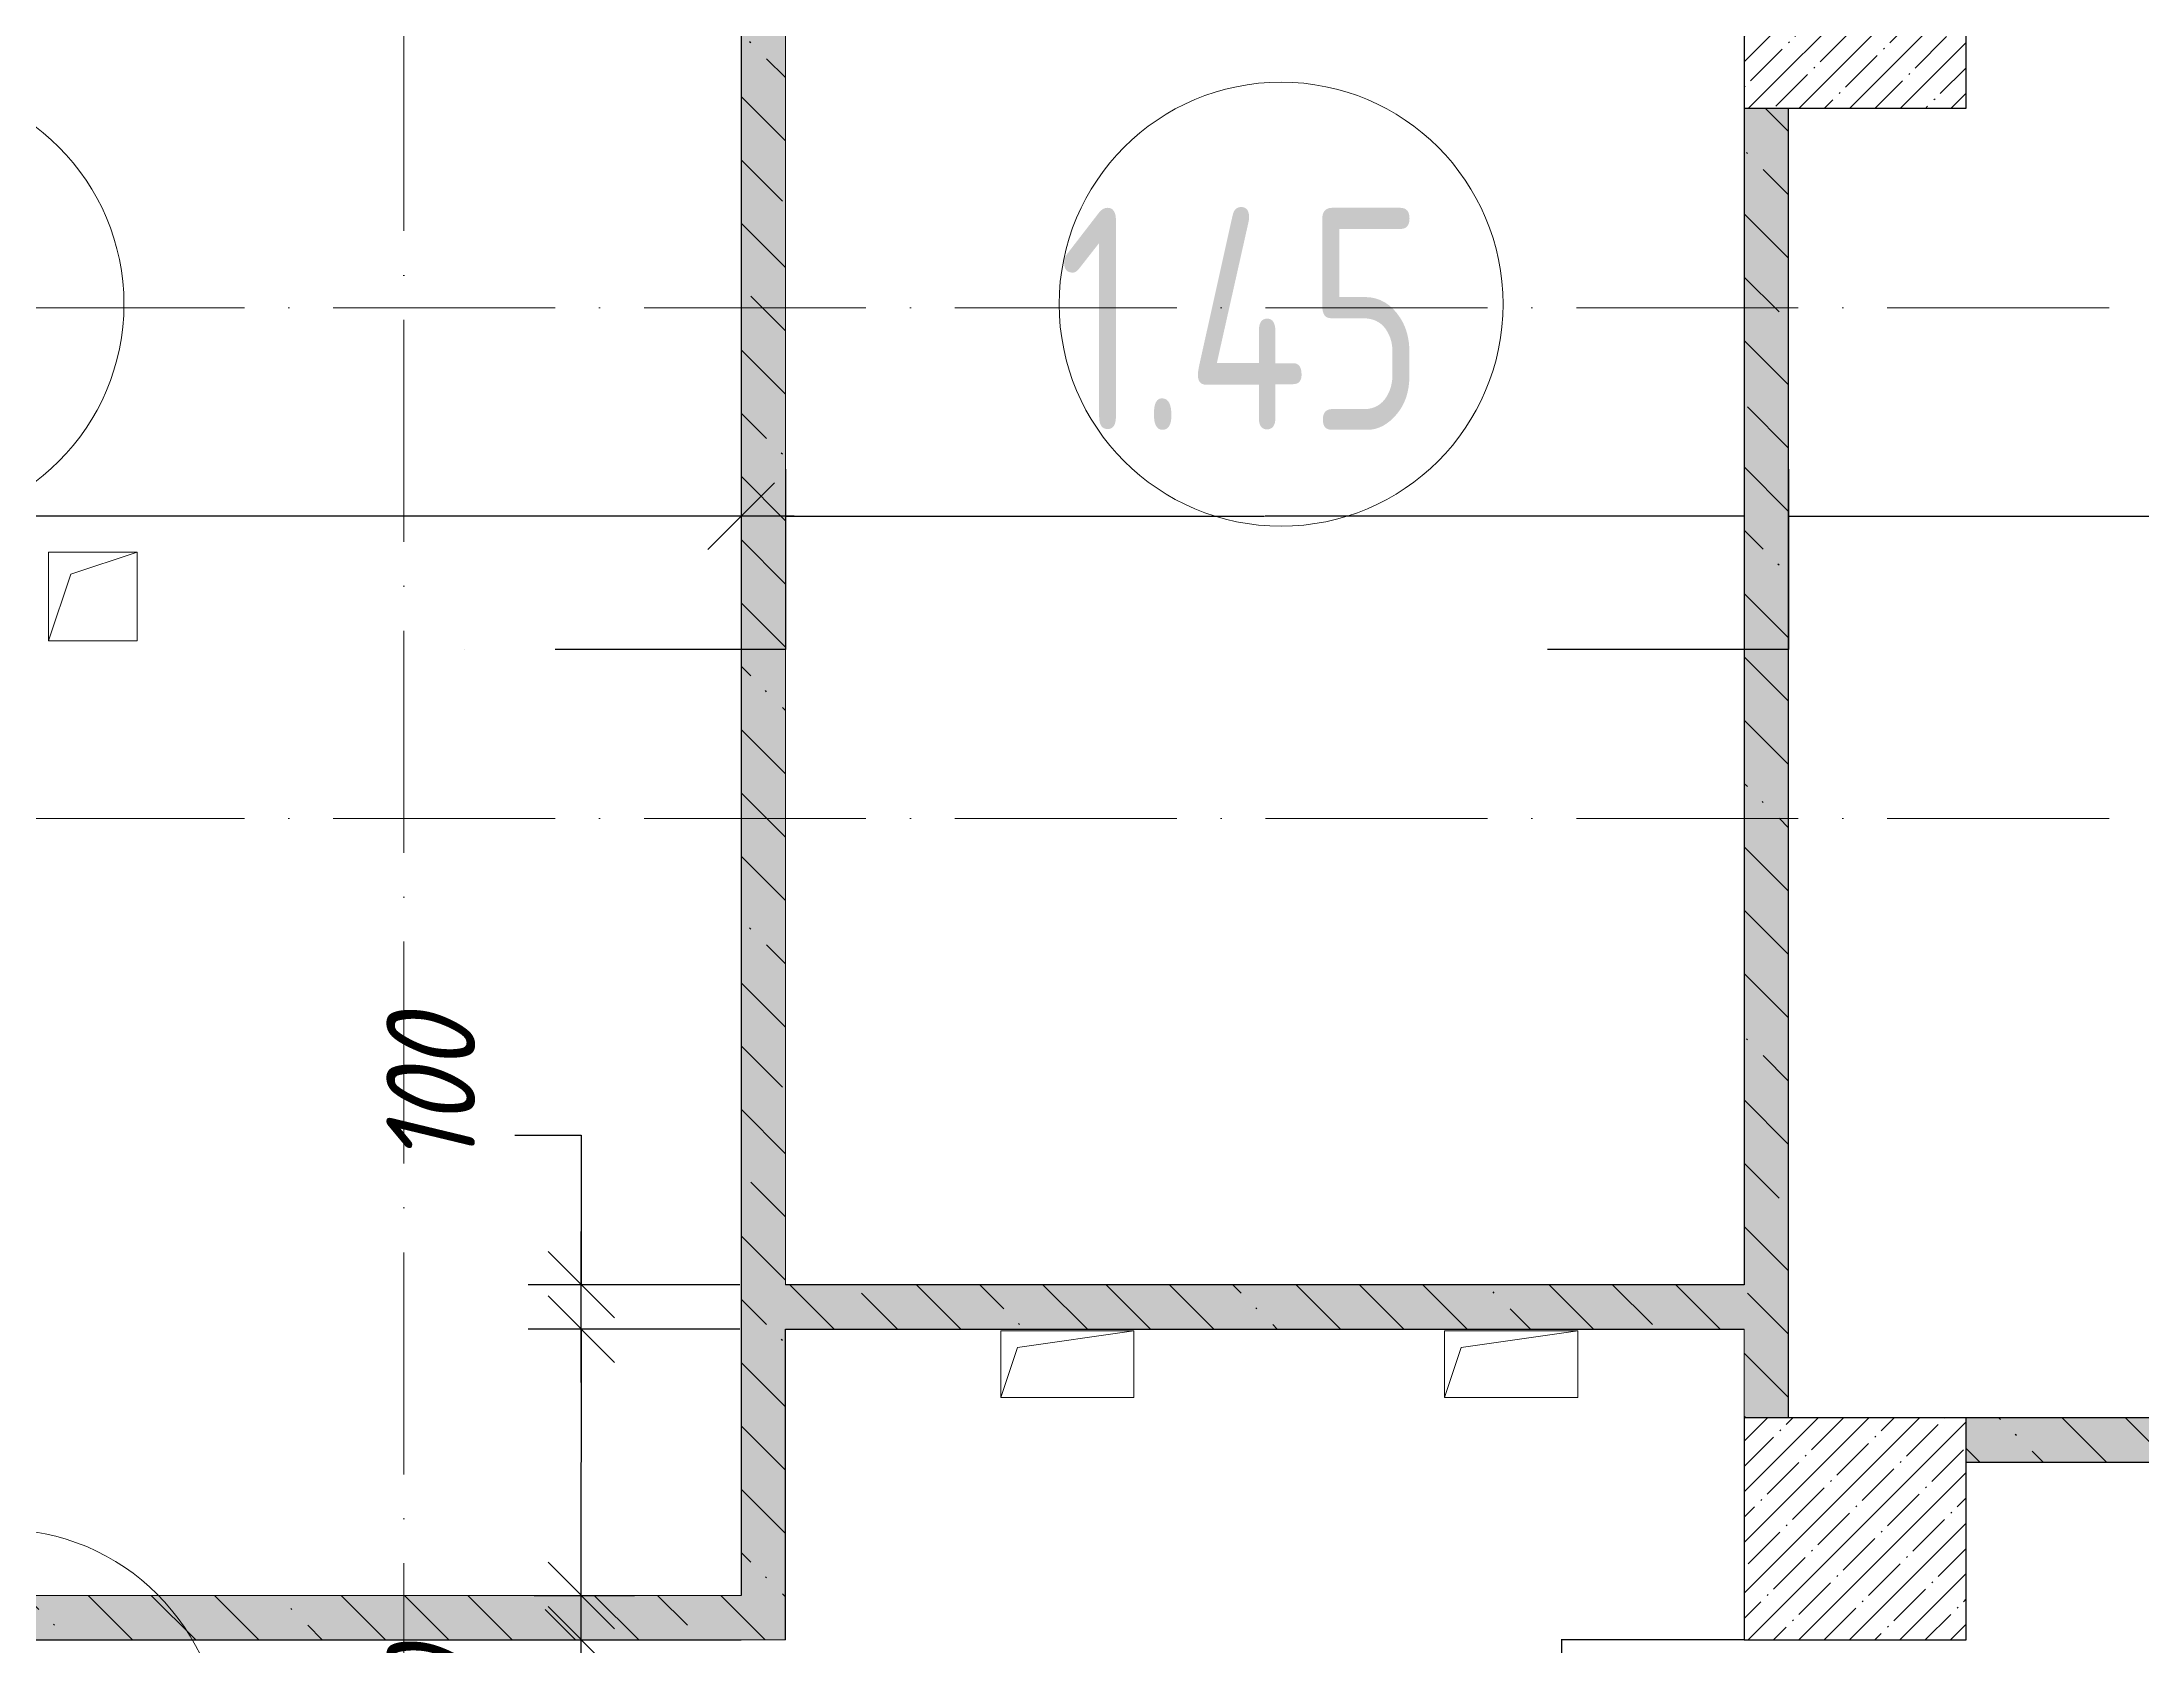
# Model space of a CAD drawing. Header units: millimetres. Extents: x 12986 to 523328, y -9759 to 30092.
# Drawn here: x 136742 to 141473, y 15134 to 18749 of the extents above; entities that cross this region are included whole.
import ezdxf

# ---------------------------------------------------------------- set-up
doc = ezdxf.new("R2010")
doc.units = ezdxf.units.MM
doc.linetypes.add('50_200_ШТРИХ_1Т_ш5_п1_п1_', pattern=[700, 500, -100, 0, -100])
for name, color, linetype, lineweight in [('0) ПГП', 1, 'Continuous', 30), ('4) ПГП красный расчет', 12, 'Continuous', 30), ('A-ANNO-DIMS', 7, 'Continuous', 9), ('A-AREA-IDEN', 7, 'Continuous', 9), ('A-FLOR', 7, 'Continuous', 9), ('A-GENM', 7, 'Continuous', 9), ('A-WALL-6', 18, 'Continuous', 13), ('A-WALL-PATT-4', 250, 'Continuous', 5), ('S-COLS', 7, 'Continuous', 9), ('S-COLS-1', 7, 'Continuous', 5), ('S-COLS-2', 7, 'Continuous', 25), ('Оси-2', 7, '50_200_ШТРИХ_1Т_ш5_п1_п1_', 9)]:
    doc.layers.add(name, color=color, linetype=linetype, lineweight=lineweight)
doc.styles.add('ISOCPEUR_I_3', font='isocpeui.ttf', dxfattribs={"width": 0.9, "height": 200})
doc.styles.add('СПДС', font='ГОСТ тип А.ttf', dxfattribs={"width": 0.9})
doc.dimstyles.new('ISO-2_0_0_9К_СРЕДНИЙ_1', dxfattribs={"dimscale": 304.8, "dimtxt": 199.196235, "dimasz": 0.492126, "dimexe": 0.393701, "dimexo": 0, "dimgap": 0, "dimtad": 1, "dimdec": 0, "dimzin": 0, "dimdsep": 46, "dimtxsty": 'ISOCPEUR_I_3', "dimblk1": 'OBLIQUE', "dimblk2": 'OBLIQUE', "dimsah": 1, "dimcen": 0.09, "dimdle": 0.393701, "dimazin": 0, "dimtfac": 1, "dimtdec": 4, "dimtix": 1, "dimtmove": 2, "dimatfit": 3, "dimfxl": 1, "dimtvp": 1, "dimtolj": 1, "dimtzin": 0, "dimarcsym": 2})
doc.dimstyles.new('ISO-2_0_0_9К_СРЕДНИЙ_6', dxfattribs={"dimscale": 304.8, "dimtxt": 199.196235, "dimasz": 0.492126, "dimexe": 0.393701, "dimexo": 0, "dimgap": 0, "dimtad": 1, "dimdec": 0, "dimzin": 0, "dimdsep": 46, "dimtxsty": 'ISOCPEUR_I_3', "dimblk1": 'OBLIQUE', "dimblk2": 'OBLIQUE', "dimsah": 1, "dimcen": 0.09, "dimdle": 0.393701, "dimazin": 0, "dimtfac": 1, "dimtdec": 4, "dimtix": 1, "dimtmove": 1, "dimatfit": 3, "dimfxl": 1, "dimtvp": 1, "dimtolj": 1, "dimtzin": 0, "dimarcsym": 2})
doc.dimstyles.get("Standard").update_dxf_attribs({"dimtxt": 0.18, "dimasz": 0.18, "dimexe": 0.18, "dimexo": 0.0625, "dimgap": 0.09, "dimtad": 0, "dimtih": 1, "dimtoh": 1, "dimdec": 4, "dimzin": 0, "dimdsep": 46, "dimtxsty": 'Standard', "dimcen": 0.09, "dimadec": 0, "dimazin": 0, "dimtfac": 1, "dimtdec": 4, "dimtofl": 0, "dimtmove": 0, "dimatfit": 3, "dimfxl": 1, "dimtolj": 1, "dimtzin": 0, "dimarcsym": 0})
pattern_1 = [(50, (61996.893, 0), (72.873764, -6.37607), [7.62, -83.82]), (355, (61996.89, 0), (-14.09699, 76.422444), [6.096, -67.056]), (100.451, (62002.966, -0.53), (58.776964, 70.04687), [6.476, -71.236]), (46.184, (61996.89, 20.32), (108.43142, -16.81745), [11.43, -125.73]), (96.636, (62005.93, 18.92), (94.961, 98.97089), [9.714, -106.854]), (351.184, (61996.89, 20.32), (94.96227, 98.97018), [9.144, -100.584]), (21, (62007.053, 15.24), (60.64565, -40.906537), [7.62, -83.82]), (326, (62007.05, 15.24), (24.72083, 73.67493), [6.096, -67.056]), (71.451, (62012.11, 11.83), (85.36689, 32.768737), [6.476, -71.236]), (37.5, (61996.893, 0), (1.235525, 33.8224325), [3.353, -62.89, 3.353, -64.719, -67.31]), (37.5, (61996.893, 0), (1.235525, 33.8224325), [-134.315, 3.353, -63.957]), (7.5, (61996.893, 0), (26.728146, 40.07255), [3.353, -35.458, 3.353, -61.366, -25.654]), (7.5, (61996.893, 0), (26.728146, 40.07255), [-103.53, 3.353, -22.301]), (327.5, (61974.236, 0), (54.2363175, -2.292117), [3.353, -22.047, 3.353, -75.895, -105.156]), (327.5, (61974.236, 0), (54.2363175, -2.292117), [-104.648, 3.353, -101.803]), (317.5, (61964.076, 0), (59.25158, 10.17014), [3.353, -29.667, 3.353, -49.276, -74.676]), (317.5, (61964.076, 0), (59.25158, 10.17014), [-85.649, 3.353, -71.323])]
pattern_2 = [(135, (61996.9, 0), (-142.5612, -142.5612), []), (135, (62139.46, 0), (-142.5612, -142.5612), [252.016, -50.403, 3.353, -47.05])]

# ---------------------------------------------------------------- blocks, each defined once
blk = doc.blocks.new('BSC_Колонна _Прямоугольная - 500х500-V22-АР1_Кладочный план 1 этажа')
at = {"layer": 'S-COLS-1'}
h = blk.add_hatch(dxfattribs=at)
h.set_pattern_fill('FP_42', color=256, style=0, pattern_type=2)
h.set_pattern_definition([(45, (-78830, -15400), (-57.02463, 57.02463), []), (45, (-78772.975, -15400), (-57.02463, 57.02463), [100.806, -20.161, 3.353, -16.808])])
h.paths.add_polyline_path([(-250, -250), (250, -250), (250, 250), (-250, 250)], flags=0)
at = {"layer": 'S-COLS-2'}
for p, q in [((250, 250), (-250, 250)), ((-250, 250), (-250, -250)), ((250, -250), (250, 250)), ((-250, -250), (250, -250))]:
    blk.add_line(p, q, dxfattribs=at)
blk = doc.blocks.new('AR_Отверстие прямоугольное _в плите_ - AR_Отверстие прямоугольное _в плите_-24470276-АР1_Кладочный план 1 этажа')
at = {"layer": 'A-GENM'}
for p, q in [((150, 75), (-150, 75)), ((-150, 75), (-150, -75)), ((-112.5, 37.5), (150, 75)), ((150, -75), (150, 75)), ((-150, -75), (-112.5, 37.5)), ((-150, -75), (150, -75))]:
    blk.add_line(p, q, dxfattribs=at)
blk = doc.blocks.new('AR_Отверстие прямоугольное _в плите_ - AR_Отверстие прямоугольное _в плите_-V40-АР1_Кладочный план 1 этажа')
at = {"layer": 'A-GENM'}
for p, q in [((100, 100), (-100, 100)), ((-100, 100), (-100, -100)), ((-50, 50), (100, 100)), ((100, -100), (100, 100)), ((-100, -100), (-50, 50)), ((-100, -100), (100, -100))]:
    blk.add_line(p, q, dxfattribs=at)
blk = doc.blocks.new('_Oblique')
at = {"color": 0, "linetype": 'ByBlock', "lineweight": -2}
blk.add_line((-0.5, -0.5), (0.5, 0.5), dxfattribs=at)
blk = doc.blocks.new('DIMBLOCK452-АР1_Кладочный план 1 этажа')
at = {"layer": 'A-ANNO-DIMS', "color": 0, "lineweight": -2, "transparency": 16777216}
for p, q in [((132906.9, 17787.2), (132906.9, 17561.1)), ((138316.9, 17787.2), (138316.9, 17561.1)), ((132786.9, 17681.1), (135209.6, 17681.1)), ((138436.9, 17681.1), (135703.6, 17681.1))]:
    blk.add_line(p, q, dxfattribs=at)
at = {"layer": 'Defpoints', "color": 0, "transparency": 16777216}
for p in [(132906.9, 17787.2), (138316.9, 17787.2), (138316.9, 17681.1)]:
    blk.add_point(p, dxfattribs=at)
at = {"layer": 'A-ANNO-DIMS', "color": 0, "lineweight": -2, "transparency": 16777216, "xscale": 150, "yscale": 150, "zscale": 150, "rotation": 180}
blk.add_blockref('_Oblique', (132906.9, 17681.1), dxfattribs=at)
at = {"layer": 'A-ANNO-DIMS', "color": 0, "lineweight": -2, "transparency": 16777216, "xscale": 150, "yscale": 150, "zscale": 150}
blk.add_blockref('_Oblique', (138316.9, 17681.1), dxfattribs=at)
at = {"layer": 'A-ANNO-DIMS', "color": 0, "transparency": 16777216, "insert": (135167, 17942.4), "char_height": 200, "width": 579.201, "attachment_point": 1, "line_spacing_factor": 1.149209, "style": 'ISOCPEUR_I_3'}
blk.add_mtext('\\A1;5410', dxfattribs=at)
blk = doc.blocks.new('DIMBLOCK453-АР1_Кладочный план 1 этажа')
at = {"layer": 'A-ANNO-DIMS', "color": 0, "lineweight": -2, "transparency": 16777216}
for p, q in [((138316.9, 17787.1), (138316.9, 17380.4)), ((138416.9, 17787.1), (138416.9, 17380.4)), ((138316.9, 17380.5), (137898.2, 17380.5)), ((138416.7, 17380.5), (138317.1, 17380.5))]:
    blk.add_line(p, q, dxfattribs=at)
at = {"layer": 'A-ANNO-DIMS', "color": 0, "transparency": 16777216}
for points in [[(138317.1, 17380.6), (138317.1, 17380.5), (138316.9, 17380.5)], [(138416.7, 17380.6), (138416.7, 17380.5), (138416.9, 17380.5)]]:
    blk.add_solid(points, dxfattribs=at)
at = {"layer": 'Defpoints', "color": 0, "transparency": 16777216}
for p in [(138316.9, 17787.2), (138416.9, 17787.2), (138416.9, 17380.5)]:
    blk.add_point(p, dxfattribs=at)
at = {"layer": 'A-ANNO-DIMS', "color": 0, "transparency": 16777216, "insert": (137693.1, 17380.7), "char_height": 0.18, "width": 409.118, "attachment_point": 1, "line_spacing_factor": 1.149209}
blk.add_mtext('\\A1;100.0000', dxfattribs=at)
blk = doc.blocks.new('DIMBLOCK454-АР1_Кладочный план 1 этажа')
at = {"layer": 'A-ANNO-DIMS', "color": 0, "lineweight": -2, "transparency": 16777216}
for p, q in [((138416.9, 17787.1), (138416.9, 17680.9)), ((140576.9, 17787.1), (140576.9, 17680.9)), ((138417.1, 17681.1), (139496.2, 17681.1)), ((140576.7, 17681.1), (139497.6, 17681.1))]:
    blk.add_line(p, q, dxfattribs=at)
at = {"layer": 'A-ANNO-DIMS', "color": 0, "transparency": 16777216}
for points in [[(138417.1, 17681.1), (138417.1, 17681.1), (138416.9, 17681.1)], [(140576.7, 17681.1), (140576.7, 17681.1), (140576.9, 17681.1)]]:
    blk.add_solid(points, dxfattribs=at)
at = {"layer": 'Defpoints', "color": 0, "transparency": 16777216}
for p in [(138416.9, 17787.2), (140576.9, 17787.2), (140576.9, 17681.1)]:
    blk.add_point(p, dxfattribs=at)
at = {"layer": 'A-ANNO-DIMS', "color": 0, "transparency": 16777216, "insert": (139496.9, 17681.1), "char_height": 0.18, "width": 560.814, "attachment_point": 5}
blk.add_mtext('\\A1;2160.0001', dxfattribs=at)
blk = doc.blocks.new('DIMBLOCK455-АР1_Кладочный план 1 этажа')
at = {"layer": 'A-ANNO-DIMS', "color": 0, "lineweight": -2, "transparency": 16777216}
for p, q in [((140576.9, 17787.1), (140576.9, 17380.4)), ((140676.9, 17787.1), (140676.9, 17380.4)), ((140576.9, 17380.5), (140133.4, 17380.5)), ((140676.7, 17380.5), (140577.1, 17380.5))]:
    blk.add_line(p, q, dxfattribs=at)
at = {"layer": 'A-ANNO-DIMS', "color": 0, "transparency": 16777216}
for points in [[(140577.1, 17380.6), (140577.1, 17380.5), (140576.9, 17380.5)], [(140676.7, 17380.6), (140676.7, 17380.5), (140676.9, 17380.5)]]:
    blk.add_solid(points, dxfattribs=at)
at = {"layer": 'Defpoints', "color": 0, "transparency": 16777216}
for p in [(140576.9, 17787.2), (140676.9, 17787.2), (140676.9, 17380.5)]:
    blk.add_point(p, dxfattribs=at)
at = {"layer": 'A-ANNO-DIMS', "color": 0, "transparency": 16777216, "insert": (139928.2, 17380.7), "char_height": 0.18, "width": 409.118, "attachment_point": 1, "line_spacing_factor": 1.149209}
blk.add_mtext('\\A1;100.0000', dxfattribs=at)
blk = doc.blocks.new('DIMBLOCK456-АР1_Кладочный план 1 этажа')
at = {"layer": 'A-ANNO-DIMS', "color": 0, "lineweight": -2, "transparency": 16777216}
for p, q in [((140676.9, 17787.1), (140676.9, 17680.9)), ((142646.9, 17787.1), (142646.9, 17680.9)), ((140677.1, 17681.1), (141661.1, 17681.1)), ((142646.7, 17681.1), (141662.7, 17681.1))]:
    blk.add_line(p, q, dxfattribs=at)
at = {"layer": 'A-ANNO-DIMS', "color": 0, "transparency": 16777216}
for points in [[(140677.1, 17681.1), (140677.1, 17681.1), (140676.9, 17681.1)], [(142646.7, 17681.1), (142646.7, 17681.1), (142646.9, 17681.1)]]:
    blk.add_solid(points, dxfattribs=at)
at = {"layer": 'Defpoints', "color": 0, "transparency": 16777216}
for p in [(140676.9, 17787.2), (142646.9, 17787.2), (142646.9, 17681.1)]:
    blk.add_point(p, dxfattribs=at)
at = {"layer": 'A-ANNO-DIMS', "color": 0, "transparency": 16777216, "insert": (141661.9, 17681.1), "char_height": 0.18, "width": 560.814, "attachment_point": 5}
blk.add_mtext('\\A1;1969.9999', dxfattribs=at)
blk = doc.blocks.new('DIMBLOCK506-АР1_Кладочный план 1 этажа')
at = {"layer": 'A-ANNO-DIMS', "color": 0, "lineweight": -2, "transparency": 16777216}
for p, q in [((140576.8, 15150), (140164.7, 15150)), ((140164.9, 15149.8), (140164.9, 14375.2)), ((140164.9, 13600.2), (140164.9, 14374.8)), ((140058.9, 13600), (140165.1, 13600))]:
    blk.add_line(p, q, dxfattribs=at)
at = {"layer": 'A-ANNO-DIMS', "color": 0, "transparency": 16777216}
for points in [[(140164.9, 15149.8), (140164.9, 15149.8), (140164.9, 15150)], [(140164.9, 13600.2), (140164.9, 13600.2), (140164.9, 13600)]]:
    blk.add_solid(points, dxfattribs=at)
at = {"layer": 'Defpoints', "color": 0, "transparency": 16777216}
for p in [(140164.9, 15150), (140576.9, 15150), (140058.8, 13600)]:
    blk.add_point(p, dxfattribs=at)
at = {"layer": 'A-ANNO-DIMS', "color": 0, "transparency": 16777216, "insert": (140164.9, 14375), "char_height": 0.18, "width": 560.814, "attachment_point": 5}
blk.add_mtext('\\A1;1550.0000', dxfattribs=at)
blk = doc.blocks.new('DIMBLOCK684-АР1_Кладочный план 1 этажа')
at = {"layer": 'A-ANNO-DIMS', "color": 0, "lineweight": -2, "transparency": 16777216}
for p, q in [((137957.1, 15030), (137957.1, 15370)), ((137851, 15250), (138077.1, 15250)), ((137851, 15150), (138077.1, 15150)), ((137957.1, 14864), (137957.1, 15150)), ((137807.1, 14864), (137957.1, 14864))]:
    blk.add_line(p, q, dxfattribs=at)
at = {"layer": 'Defpoints', "color": 0, "transparency": 16777216}
for p in [(137851, 15250), (137957.1, 15250), (137851, 15150)]:
    blk.add_point(p, dxfattribs=at)
at = {"layer": 'A-ANNO-DIMS', "color": 0, "lineweight": -2, "transparency": 16777216, "xscale": 150, "yscale": 150, "zscale": 150}
for p, rotation in [((137957.1, 15250), 90), ((137957.1, 15150), 270)]:
    blk.add_blockref('_Oblique', p, dxfattribs=dict(at, rotation=rotation))
at = {"layer": 'A-ANNO-DIMS', "color": 0, "transparency": 16777216, "insert": (137517.9, 14792.8), "char_height": 200, "width": 409.118, "attachment_point": 1, "rotation": 90, "line_spacing_factor": 1.149209, "style": 'ISOCPEUR_I_3'}
blk.add_mtext('\\A1;100', dxfattribs=at)
blk = doc.blocks.new('DIMBLOCK685-АР1_Кладочный план 1 этажа')
at = {"layer": 'A-ANNO-DIMS', "color": 0, "lineweight": -2, "transparency": 16777216}
for p, q in [((138313.8, 15850), (137956.9, 15850)), ((137957.1, 15849.8), (137957.1, 15550.2)), ((137957.1, 15250.2), (137957.1, 15549.8)), ((137851, 15250), (137957.2, 15250))]:
    blk.add_line(p, q, dxfattribs=at)
at = {"layer": 'A-ANNO-DIMS', "color": 0, "transparency": 16777216}
for points in [[(137957, 15849.8), (137957.1, 15849.8), (137957.1, 15850)], [(137957, 15250.2), (137957.1, 15250.2), (137957.1, 15250)]]:
    blk.add_solid(points, dxfattribs=at)
at = {"layer": 'Defpoints', "color": 0, "transparency": 16777216}
for p in [(137957.1, 15850), (138313.8, 15850), (137851, 15250)]:
    blk.add_point(p, dxfattribs=at)
at = {"layer": 'A-ANNO-DIMS', "color": 0, "transparency": 16777216, "insert": (137957.1, 15550), "char_height": 0.18, "width": 455.087, "attachment_point": 5}
blk.add_mtext('\\A1;600.0000', dxfattribs=at)
blk = doc.blocks.new('DIMBLOCK686-АР1_Кладочный план 1 этажа')
at = {"layer": 'A-ANNO-DIMS', "color": 0, "lineweight": -2, "transparency": 16777216}
for p, q in [((137807.1, 16286.6), (137957.1, 16286.6)), ((137957.1, 16286.6), (137957.1, 15950)), ((137957.1, 15730), (137957.1, 16070)), ((138313.8, 15950), (137837.1, 15950)), ((138313.8, 15850), (137837.1, 15850))]:
    blk.add_line(p, q, dxfattribs=at)
at = {"layer": 'Defpoints', "color": 0, "transparency": 16777216}
for p in [(137957.1, 15950), (138313.8, 15950), (138313.8, 15850)]:
    blk.add_point(p, dxfattribs=at)
at = {"layer": 'A-ANNO-DIMS', "color": 0, "lineweight": -2, "transparency": 16777216, "xscale": 150, "yscale": 150, "zscale": 150}
for p, rotation in [((137957.1, 15950), 90), ((137957.1, 15850), 270)]:
    blk.add_blockref('_Oblique', p, dxfattribs=dict(at, rotation=rotation))
at = {"layer": 'A-ANNO-DIMS', "color": 0, "transparency": 16777216, "insert": (137517.9, 16215.4), "char_height": 200, "width": 409.118, "attachment_point": 1, "rotation": 90, "line_spacing_factor": 1.149209, "style": 'ISOCPEUR_I_3'}
blk.add_mtext('\\A1;100', dxfattribs=at)
blk = doc.blocks.new('Марка_Помещения - Номер-25198446-Объем проектирования 1 этажа')
at = {"layer": 'A-AREA-IDEN'}
for start, end in [(360, 180), (180, 360)]:
    blk.add_arc((0, 0), 2.5, start, end, dxfattribs=at)

msp = doc.modelspace()

# ---------------------------------------------------------------- hatches: boundary and pattern name
at = {"layer": '0) ПГП'}
h = msp.add_hatch(dxfattribs=at)
h.set_pattern_fill('FP_16', color=256, style=0, pattern_type=2)
h.set_pattern_definition(pattern_1)
h.paths.add_polyline_path([(138416.89328, 15150.00004), (138416.89328, 21050.00004), (138316.89328, 21050.00004), (138316.89328, 15150.00004)], flags=0)
h = msp.add_hatch(dxfattribs=at)
h.set_pattern_fill('FP_17', color=256, style=0, pattern_type=2)
h.set_pattern_definition(pattern_2)
h.paths.add_polyline_path([(138416.89328, 15150.00004), (138416.89328, 21050.00004), (138316.89328, 21050.00004), (138316.89328, 15150.00004)], flags=0)
h = msp.add_hatch(dxfattribs=at)
h.set_pattern_fill('FP_16', color=256, style=0, pattern_type=2)
h.set_pattern_definition(pattern_1)
h.paths.add_polyline_path([(140676.89333, 15650.00004), (140676.89333, 18600.00001), (140576.89333, 18600.00001), (140576.89333, 15650.00004)], flags=0)
h = msp.add_hatch(dxfattribs=at)
h.set_pattern_fill('FP_17', color=256, style=0, pattern_type=2)
h.set_pattern_definition(pattern_2)
h.paths.add_polyline_path([(140676.89333, 15650.00004), (140676.89333, 18600.00001), (140576.89333, 18600.00001), (140576.89333, 15650.00004)], flags=0)
h = msp.add_hatch(dxfattribs=at)
h.set_pattern_fill('FP_16', color=256, style=0, pattern_type=2)
h.set_pattern_definition(pattern_1)
h.paths.add_polyline_path([(138416.89328, 15850.00007), (140576.89333, 15850.00007), (140576.89333, 15950.00007), (138416.89328, 15950.00007)], flags=0)
h = msp.add_hatch(dxfattribs=at)
h.set_pattern_fill('FP_17', color=256, style=0, pattern_type=2)
h.set_pattern_definition(pattern_2)
h.paths.add_polyline_path([(138416.89328, 15850.00007), (140576.89333, 15850.00007), (140576.89333, 15950.00007), (138416.89328, 15950.00007)], flags=0)
h = msp.add_hatch(dxfattribs=at)
h.set_pattern_fill('FP_16', color=256, style=0, pattern_type=2)
h.set_pattern_definition(pattern_1)
h.paths.add_polyline_path([(141076.89328, 15550.00004), (143046.89325, 15550.00004), (143046.89325, 15650.00004), (141076.89328, 15650.00004)], flags=0)
h = msp.add_hatch(dxfattribs=at)
h.set_pattern_fill('FP_17', color=256, style=0, pattern_type=2)
h.set_pattern_definition(pattern_2)
h.paths.add_polyline_path([(141076.89328, 15550.00004), (143046.89325, 15550.00004), (143046.89325, 15650.00004), (141076.89328, 15650.00004)], flags=0)
at = {"layer": 'A-WALL-PATT-4'}
h = msp.add_hatch(dxfattribs=at)
h.set_pattern_fill('FP_16', color=256, style=0, pattern_type=2)
h.set_pattern_definition(pattern_1)
h.paths.add_polyline_path([(138316.89328, 15150.00007), (138316.89328, 15250.00007), (136036.89328, 15250.00007), (136036.89328, 15150.00007), (136067.89922, 15150.00007)], flags=0)
h.paths.add_polyline_path([(132806.89332, 15150.00007), (135536.89328, 15150.00007), (135536.89328, 15250.00007), (132806.89332, 15250.00007)], flags=0)
h = msp.add_hatch(dxfattribs=at)
h.set_pattern_fill('FP_17', color=256, style=0, pattern_type=2)
h.set_pattern_definition(pattern_2)
h.paths.add_polyline_path([(138316.89328, 15150.00007), (138316.89328, 15250.00007), (136036.89328, 15250.00007), (136036.89328, 15150.00007), (136067.89922, 15150.00007)], flags=0)
h.paths.add_polyline_path([(132806.89332, 15150.00007), (135536.89328, 15150.00007), (135536.89328, 15250.00007), (132806.89332, 15250.00007)], flags=0)
at = {"layer": 'S-COLS-1'}
h = msp.add_hatch(dxfattribs=at)
h.set_pattern_fill('FP_1', color=256, style=0, pattern_type=2)
h.set_pattern_definition([(45, (61996.89, 0), (-57.02463, 57.02463), []), (45, (62053.92, 0), (-57.02463, 57.02463), [100.806, -20.161, 3.353, -16.808])])
h.paths.add_polyline_path([(140576.89328, 18600.00001), (141076.89328, 18600.00001), (141076.89328, 19100.00001), (140576.89328, 19100.00001)], flags=0)

# ---------------------------------------------------------------- linework, layer by layer
at = {"layer": '0) ПГП'}
for p, q in [((140676.89333, 15650.00004), (140676.89333, 18600.00001)), ((138416.89328, 15150.00004), (138416.89328, 15850.00007)), ((138416.89328, 15850.00007), (140576.89333, 15850.00007)), ((141076.89328, 15550.00004), (143046.89325, 15550.00004))]:
    msp.add_line(p, q, dxfattribs=at)
at = {"layer": '4) ПГП красный расчет'}
for p, q in [((138316.89328, 21050.00004), (138316.89328, 15250.00007)), ((140576.89333, 18600.00001), (140576.89333, 15950.00007)), ((140576.89333, 15950.00007), (138416.89328, 15950.00007)), ((143046.89325, 15650.00004), (141076.89328, 15650.00004)), ((136036.89328, 15150.00007), (138316.89328, 15150.00007))]:
    msp.add_line(p, q, dxfattribs=at)
at = {"layer": 'A-FLOR'}
for p, q in [((136756.89325, 17599.99982), (136956.89325, 17599.99982)), ((136756.89325, 17399.99982), (136756.89325, 17599.99982)), ((136956.89325, 17599.99982), (136956.89325, 17399.99982)), ((136956.89325, 17399.99982), (136756.89325, 17399.99982)), ((138901.89328, 15846.00007), (139201.89328, 15846.00007)), ((138901.89328, 15696.00007), (138901.89328, 15846.00007)), ((139201.89328, 15846.00007), (139201.89328, 15696.00007)), ((139901.89333, 15846.00007), (140201.89333, 15846.00007)), ((139901.89333, 15696.00007), (139901.89333, 15846.00007)), ((140201.89333, 15846.00007), (140201.89333, 15696.00007)), ((139201.89328, 15696.00007), (138901.89328, 15696.00007)), ((140201.89333, 15696.00007), (139901.89333, 15696.00007))]:
    msp.add_line(p, q, dxfattribs=at)
at = {"layer": 'A-WALL-6'}
for p, q in [((138416.89328, 15950.00007), (138416.89328, 20470.00004)), ((140676.89333, 18600.00001), (140576.89333, 18600.00001)), ((140576.89333, 15850.00007), (140576.89333, 15650.00004)), ((138316.89328, 15250.00007), (136036.89328, 15250.00007)), ((138316.89328, 15150.00004), (138416.89328, 15150.00004))]:
    msp.add_line(p, q, dxfattribs=at)
at = {"layer": 'S-COLS-2'}
for p, q in [((140576.89328, 19100.00001), (140576.89328, 18600.00001)), ((141076.89328, 18600.00001), (141076.89328, 19100.00001)), ((140576.89328, 18600.00001), (141076.89328, 18600.00001))]:
    msp.add_line(p, q, dxfattribs=at)
at = {"layer": 'Оси-2'}
for p, q in [((137556.89325, -4080), (137556.89325, 28636.94316)), ((57586.89328, 18150.00007), (187948.52131, 18150.00007)), ((57586.89328, 17000.00007), (187948.52131, 17000.00007))]:
    msp.add_line(p, q, dxfattribs=at)

# ---------------------------------------------------------------- block references
at = {"layer": 'A-AREA-IDEN', "xscale": 199.9999999999999, "yscale": 199.9999999999999, "zscale": 199.9999999999999}
for p in [(136426.80637, 18158.3118), (139533.53575, 18158.3118), (136648.20505, 14899.28801)]:
    msp.add_blockref('Марка_Помещения - Номер-25198446-Объем проектирования 1 этажа', p, dxfattribs=at)
at = {"layer": 'A-GENM'}
for name, p in [('AR_Отверстие прямоугольное _в плите_ - AR_Отверстие прямоугольное _в плите_-V40-АР1_Кладочный план 1 этажа', (136856.89325, 17499.99982)), ('AR_Отверстие прямоугольное _в плите_ - AR_Отверстие прямоугольное _в плите_-24470276-АР1_Кладочный план 1 этажа', (139051.89328, 15771.00007)), ('AR_Отверстие прямоугольное _в плите_ - AR_Отверстие прямоугольное _в плите_-24470276-АР1_Кладочный план 1 этажа', (140051.89333, 15771.00007))]:
    msp.add_blockref(name, p, dxfattribs=at)
at = {"layer": 'S-COLS'}
msp.add_blockref('BSC_Колонна _Прямоугольная - 500х500-V22-АР1_Кладочный план 1 этажа', (140826.89328, 15400.00004), dxfattribs=at)

# ---------------------------------------------------------------- texts
at = {"layer": 'A-AREA-IDEN', "insert": (139031.76946, 18375.43041), "char_height": 500, "width": 1255.442625, "attachment_point": 1, "style": 'СПДС'}
msp.add_mtext('1.45', dxfattribs=at)

# ---------------------------------------------------------------- dimensions: what is measured, and where the dimension line sits
at = {"layer": 'A-ANNO-DIMS'}
dim = msp.add_linear_dim(base=(138316.89328, 17681.11333), p1=(132906.89332, 17787.17935), p2=(138316.89328, 17787.17935), dimstyle='ISO-2_0_0_9К_СРЕДНИЙ_1', override={"dimpost": '<>', "dimfxl": 5409.999957}, dxfattribs=at)
dim.commit()
dim.dimension.update_dxf_attribs({"geometry": 'DIMBLOCK452-АР1_Кладочный план 1 этажа', "text_midpoint": (135456.60278, 17809.07115), "dimtype": 160})
for base, p1, p2, picture, middle in [((138416.89328, 17380.54591), (138316.89328, 17787.17935), (138416.89328, 17787.17935), 'DIMBLOCK453-АР1_Кладочный план 1 этажа', (137897.61865, 17380.54591)), ((140676.89333, 17380.54591), (140576.89333, 17787.17935), (140676.89333, 17787.17935), 'DIMBLOCK455-АР1_Кладочный план 1 этажа', (140132.76018, 17380.54591))]:
    dim = msp.add_linear_dim(base=base, p1=p1, p2=p2, dimstyle='Standard', dxfattribs=at)
    dim.commit()
    dim.dimension.update_dxf_attribs({"geometry": picture, "text_midpoint": middle, "dimtype": 160})
for base, p1, p2, picture, middle in [((140576.893332, 17681.113335), (138416.893279, 17787.179352), (140576.893332, 17787.179352), 'DIMBLOCK454-АР1_Кладочный план 1 этажа', (139496.893306, 17681.113335)), ((142646.89325, 17681.11333), (140676.89333, 17787.17935), (142646.89325, 17787.17935), 'DIMBLOCK456-АР1_Кладочный план 1 этажа', (141661.89329, 17681.11333))]:
    dim = msp.add_linear_dim(base=base, p1=p1, p2=p2, dimstyle='Standard', dxfattribs=at)
    dim.commit()
    dim.dimension.update_dxf_attribs({"geometry": picture, "text_midpoint": middle})
for base, p1, p2, picture, middle in [((137957.0515, 15950.00007), (138313.84528, 15850.00007), (138313.84528, 15950.00007), 'DIMBLOCK686-АР1_Кладочный план 1 этажа', (137829.09369, 16286.62353)), ((137957.0515, 15250.00007), (137850.98549, 15150.00007), (137850.98549, 15250.00007), 'DIMBLOCK684-АР1_Кладочный план 1 этажа', (137829.09369, 14864.00191))]:
    dim = msp.add_linear_dim(base=base, p1=p1, p2=p2, angle=90, dimstyle='ISO-2_0_0_9К_СРЕДНИЙ_6', override={"dimpost": '<>', "dimfxl": 100}, dxfattribs=at)
    dim.commit()
    dim.dimension.update_dxf_attribs({"geometry": picture, "text_midpoint": middle, "dimtype": 160, "text_rotation": 90})
for base, p1, p2, picture, middle in [((137957.0515, 15850.00007), (137850.98549, 15250.00007), (138313.84528, 15850.00007), 'DIMBLOCK685-АР1_Кладочный план 1 этажа', (137957.0515, 15550.00007)), ((140164.91497, 15150.00004), (140058.84896, 13600.00001), (140576.89328, 15150.00004), 'DIMBLOCK506-АР1_Кладочный план 1 этажа', (140164.91497, 14375.00002))]:
    dim = msp.add_linear_dim(base=base, p1=p1, p2=p2, angle=90, dimstyle='Standard', dxfattribs=at)
    dim.commit()
    dim.dimension.update_dxf_attribs({"geometry": picture, "text_midpoint": middle})

doc.saveas('drawing.dxf')
